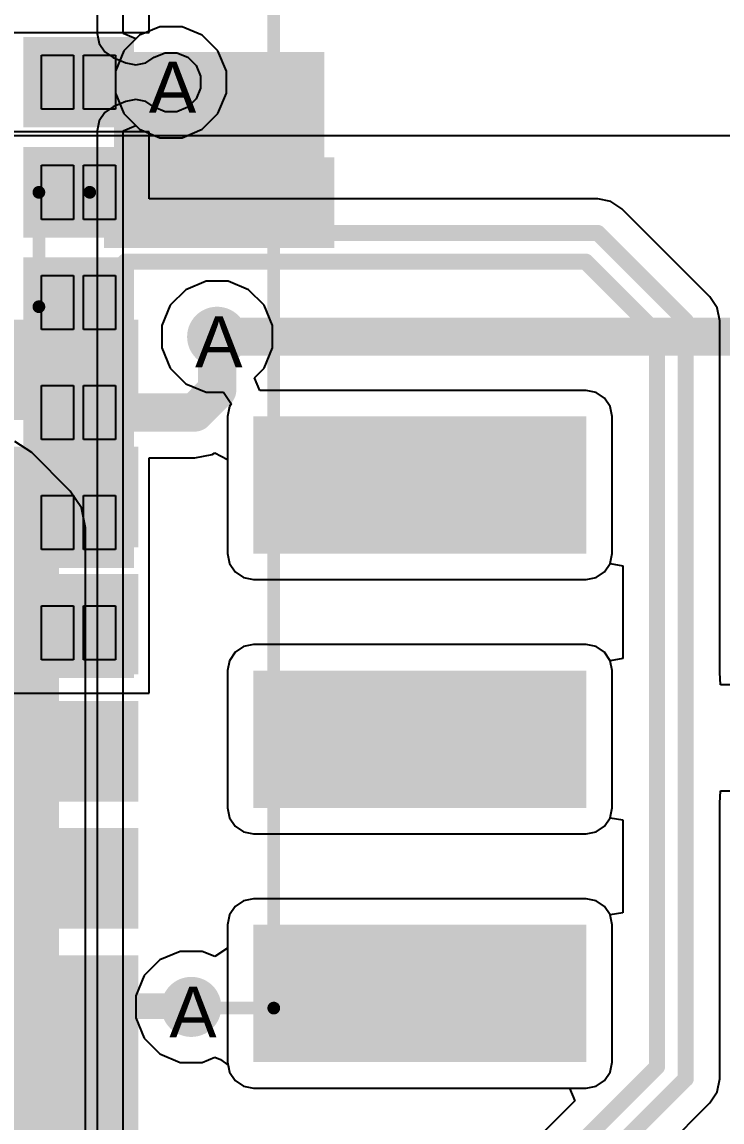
# Model space of a CAD drawing. Header units: inches. Extents: x 0 to 5271, y 0 to 5417.
# Drawn here: x 134.73 to 141.72, y 28.5 to 39.49 of the extents above; entities that cross this region are included whole.
import ezdxf

# ---------------------------------------------------------------- set-up
doc = ezdxf.new("R2010")
doc.units = ezdxf.units.IN
for name, color, linetype in [('Bottom Layer', 5, 'Continuous'), ('Bottom Overlay', 54, 'Continuous'), ('Bottom Paste', 16, 'Continuous'), ('Bottom Solder', 6, 'Continuous'), ('Drill Drawing', 1, 'Continuous'), ('Keep-Out Layer', 6, 'Continuous'), ('L2_GND1', 16, 'Continuous'), ('L3_SIG1', 76, 'Continuous'), ('L4_PWR', 90, 'Continuous'), ('L5_GND2', 156, 'Continuous'), ('L6_SIG2', 130, 'Continuous'), ('L7_GND3', 216, 'Continuous'), ('Top Layer', 1, 'Continuous'), ('Top Overlay', 2, 'Continuous'), ('Top Paste', 8, 'Continuous'), ('Top Solder', 216, 'Continuous'), ('Via Holes', 16, 'Continuous')]:
    doc.layers.add(name, color=color, linetype=linetype)
doc.styles.add('Arial', font='', dxfattribs={"height": 0.2})
doc.styles.get('Arial').set_extended_font_data('Arial')

# ---------------------------------------------------------------- blocks, each defined once
blk = doc.blocks.new('A7682E_268')
at = {"layer": 'Top Layer'}
for points in [[(7.4, -0.2), (8.3, -0.2), (8.3, -0.9), (7.4, -0.9)], [(7.4, -1.3), (8.3, -1.3), (8.3, -2), (7.4, -2)], [(7.4, -2.4), (8.3, -2.4), (8.3, -3.1), (7.4, -3.1)], [(7.4, -3.5), (8.3, -3.5), (8.3, -4.2), (7.4, -4.2)], [(7.4, -4.6), (8.3, -4.6), (8.3, -5.3), (7.4, -5.3)], [(7.4, -5.7), (8.3, -5.7), (8.3, -6.4), (7.4, -6.4)]]:
    blk.add_hatch(color=1, dxfattribs=at).paths.add_polyline_path(points)
at = {"layer": 'Top Solder'}
for points in [[(7.298, -0.098), (8.402, -0.098), (8.402, -1.002), (7.298, -1.002)], [(7.298, -1.198), (8.402, -1.198), (8.402, -2.102), (7.298, -2.102)], [(7.298, -2.298), (8.402, -2.298), (8.402, -3.202), (7.298, -3.202)], [(7.298, -3.398), (8.402, -3.398), (8.402, -4.302), (7.298, -4.302)], [(7.298, -4.498), (8.402, -4.498), (8.402, -5.402), (7.298, -5.402)], [(7.298, -5.598), (8.402, -5.598), (8.402, -6.502), (7.298, -6.502)]]:
    blk.add_hatch(color=216, dxfattribs=at).paths.add_polyline_path(points)
at = {"layer": 'Top Overlay'}
for points in [[(9.8, -9.8, 0.127, 0.127, 0), (9.8, 9.8, 0.127, 0.127, 0)], [(-9.8, -9.8, 0.127, 0.127, 0), (9.8, -9.8, 0.127, 0.127, 0)]]:
    blk.add_lwpolyline(points, format="xyseb", dxfattribs=at)
blk.add_lwpolyline([(9.768, -9.8, 0.0635, 0.0635, 1), (9.832, -9.8, 0.0635, 0.0635, 1)], format="xyseb", close=True, dxfattribs=at)
blk.add_lwpolyline([(9.768, -9.8, 0.0635, 0.0635, 1), (9.832, -9.8, 0.0635, 0.0635, 1)], format="xyseb", close=True, dxfattribs=at)
at = {"layer": 'Top Paste'}
for p, q in [((7.48, -0.82), (7.48, -0.28)), ((7.48, -0.28), (7.8, -0.28)), ((7.8, -0.28), (7.8, -0.82)), ((7.9, -0.82), (7.9, -0.28)), ((7.9, -0.28), (8.22, -0.28)), ((8.22, -0.28), (8.22, -0.82)), ((7.8, -0.82), (7.48, -0.82)), ((8.22, -0.82), (7.9, -0.82)), ((7.48, -1.92), (7.48, -1.38)), ((7.48, -1.38), (7.8, -1.38)), ((7.8, -1.38), (7.8, -1.92)), ((7.9, -1.92), (7.9, -1.38)), ((7.9, -1.38), (8.22, -1.38)), ((8.22, -1.38), (8.22, -1.92)), ((7.8, -1.92), (7.48, -1.92)), ((8.22, -1.92), (7.9, -1.92)), ((7.48, -3.02), (7.48, -2.48)), ((7.48, -2.48), (7.8, -2.48)), ((7.8, -2.48), (7.8, -3.02)), ((7.9, -3.02), (7.9, -2.48)), ((7.9, -2.48), (8.22, -2.48)), ((8.22, -2.48), (8.22, -3.02)), ((7.8, -3.02), (7.48, -3.02)), ((8.22, -3.02), (7.9, -3.02)), ((7.48, -4.12), (7.48, -3.58)), ((7.48, -3.58), (7.8, -3.58)), ((7.8, -3.58), (7.8, -4.12)), ((7.9, -4.12), (7.9, -3.58)), ((7.9, -3.58), (8.22, -3.58)), ((8.22, -3.58), (8.22, -4.12)), ((7.8, -4.12), (7.48, -4.12)), ((8.22, -4.12), (7.9, -4.12)), ((7.48, -5.22), (7.48, -4.68)), ((7.48, -4.68), (7.8, -4.68)), ((7.8, -4.68), (7.8, -5.22)), ((7.9, -5.22), (7.9, -4.68)), ((7.9, -4.68), (8.22, -4.68)), ((8.22, -4.68), (8.22, -5.22)), ((7.8, -5.22), (7.48, -5.22)), ((8.22, -5.22), (7.9, -5.22)), ((7.48, -6.32), (7.48, -5.78)), ((7.48, -5.78), (7.8, -5.78)), ((7.8, -5.78), (7.8, -6.32)), ((7.9, -6.32), (7.9, -5.78)), ((7.9, -5.78), (8.22, -5.78)), ((8.22, -5.78), (8.22, -6.32)), ((7.8, -6.32), (7.48, -6.32)), ((8.22, -6.32), (7.9, -6.32))]:
    blk.add_line(p, q, dxfattribs=at)
blk = doc.blocks.new('XKNANO_113_B_295')
at = {"layer": 'Bottom Layer'}
for points in [[(-6.85, -4.21), (-6.15, -4.21), (-6.15, -6.31), (-6.85, -6.31)], [(-5.23, -6.17), (-4.43, -6.17), (-4.43, -7.31), (-5.23, -7.31)], [(-3.96, -6.17), (-3.16, -6.17), (-3.16, -7.31), (-3.96, -7.31)], [(-2.69, -6.17), (-1.89, -6.17), (-1.89, -7.31), (-2.69, -7.31)], [(-1.42, -6.17), (-0.62, -6.17), (-0.62, -7.31), (-1.42, -7.31)], [(-0.15, -6.17), (0.65, -6.17), (0.65, -7.31), (-0.15, -7.31)], [(1.12, -6.17), (1.92, -6.17), (1.92, -7.31), (1.12, -7.31)], [(2.07, -6.17), (2.87, -6.17), (2.87, -7.31), (2.07, -7.31)]]:
    blk.add_hatch(color=5, dxfattribs=at).paths.add_polyline_path(points)
at = {"layer": 'Bottom Paste'}
for points in [[(-6.85, -4.21), (-6.15, -4.21), (-6.15, -6.31), (-6.85, -6.31)], [(-5.23, -6.17), (-4.43, -6.17), (-4.43, -7.31), (-5.23, -7.31)], [(-3.96, -6.17), (-3.16, -6.17), (-3.16, -7.31), (-3.96, -7.31)], [(-2.69, -6.17), (-1.89, -6.17), (-1.89, -7.31), (-2.69, -7.31)], [(-1.42, -6.17), (-0.62, -6.17), (-0.62, -7.31), (-1.42, -7.31)], [(-0.15, -6.17), (0.65, -6.17), (0.65, -7.31), (-0.15, -7.31)], [(1.12, -6.17), (1.92, -6.17), (1.92, -7.31), (1.12, -7.31)], [(2.07, -6.17), (2.87, -6.17), (2.87, -7.31), (2.07, -7.31)]]:
    blk.add_hatch(color=16, dxfattribs=at).paths.add_polyline_path(points)
at = {"layer": 'Bottom Solder'}
for points in [[(-6.952, -4.108), (-6.048, -4.108), (-6.048, -6.412), (-6.952, -6.412)], [(-5.332, -6.068), (-4.328, -6.068), (-4.328, -7.412), (-5.332, -7.412)], [(-4.062, -6.068), (-3.058, -6.068), (-3.058, -7.412), (-4.062, -7.412)], [(-2.792, -6.068), (-1.788, -6.068), (-1.788, -7.412), (-2.792, -7.412)], [(-1.522, -6.068), (-0.518, -6.068), (-0.518, -7.412), (-1.522, -7.412)], [(-0.252, -6.068), (0.752, -6.068), (0.752, -7.412), (-0.252, -7.412)], [(1.018, -6.068), (2.022, -6.068), (2.022, -7.412), (1.018, -7.412)], [(1.968, -6.068), (2.972, -6.068), (2.972, -7.412), (1.968, -7.412)]]:
    blk.add_hatch(color=6, dxfattribs=at).paths.add_polyline_path(points)
at = {"layer": 'Keep-Out Layer'}
for points in [[(-4.366, -4.918), (-2.994, -4.918), (-2.994, -1.591), (-4.366, -1.591)], [(-1.826, -4.918), (-0.454, -4.918), (-0.454, -1.591), (-1.826, -1.591)], [(0.714, -4.918), (2.086, -4.918), (2.086, -1.591), (0.714, -1.591)]]:
    blk.add_hatch(color=6, dxfattribs=at).paths.add_polyline_path(points)
at = {"layer": 'Bottom Overlay'}
for points in [[(-6.604, -7.061, 0.127, 0.127, 0), (-6.604, -6.553, 0.127, 0.127, 0)], [(-5.461, -7.061, 0.127, 0.127, 0), (-6.604, -7.061, 0.127, 0.127, 0)]]:
    blk.add_lwpolyline(points, format="xyseb", dxfattribs=at)
for points in [[(-6.636, -6.553, 0.0635, 0.0635, 1), (-6.572, -6.553, 0.0635, 0.0635, 1)], [(-6.636, -7.061, 0.0635, 0.0635, 1), (-6.572, -7.061, 0.0635, 0.0635, 1)], [(-6.636, -7.061, 0.0635, 0.0635, 1), (-6.572, -7.061, 0.0635, 0.0635, 1)], [(-5.493, -7.061, 0.0635, 0.0635, 1), (-5.429, -7.061, 0.0635, 0.0635, 1)]]:
    blk.add_lwpolyline(points, format="xyseb", close=True, dxfattribs=at)

msp = doc.modelspace()

# ---------------------------------------------------------------- hatches: boundary and pattern name
at = {"layer": 'Bottom Layer'}
for points in [[(135.647, 37.336), (137.747, 37.336), (137.747, 39.192), (135.647, 39.192)], [(133.593, 30.536), (135.787, 30.536), (135.787, 31.336), (133.593, 31.336)]]:
    msp.add_hatch(color=5, dxfattribs=at).paths.add_polyline_path(points)
h = msp.add_hatch(color=5, dxfattribs=at)
edge = h.paths.add_edge_path()
edge.add_arc((136.215, 38.89), 0.3, 0, 360)
h = msp.add_hatch(color=5, dxfattribs=at)
edge = h.paths.add_edge_path()
edge.add_arc((136.677, 36.347), 0.3, 0, 360)
h = msp.add_hatch(color=5, dxfattribs=at)
edge = h.paths.add_edge_path()
edge.add_arc((136.419, 29.652), 0.3, 0, 360)
at = {"layer": 'L2_GND1'}
h = msp.add_hatch(color=16, dxfattribs=at)
edge = h.paths.add_edge_path()
edge.add_arc((136.215, 38.89), 0.3, 0, 360)
h = msp.add_hatch(color=16, dxfattribs=at)
edge = h.paths.add_edge_path()
edge.add_arc((136.677, 36.347), 0.3, 0, 360)
h = msp.add_hatch(color=16, dxfattribs=at)
edge = h.paths.add_edge_path()
edge.add_arc((136.419, 29.652), 0.3, 0, 360)
at = {"layer": 'L3_SIG1'}
h = msp.add_hatch(color=76, dxfattribs=at)
edge = h.paths.add_edge_path()
edge.add_arc((136.215, 38.89), 0.3, 0, 360)
h = msp.add_hatch(color=76, dxfattribs=at)
edge = h.paths.add_edge_path()
edge.add_arc((136.677, 36.347), 0.3, 0, 360)
h = msp.add_hatch(color=76, dxfattribs=at)
edge = h.paths.add_edge_path()
edge.add_arc((136.419, 29.652), 0.3, 0, 360)
at = {"layer": 'L4_PWR'}
h = msp.add_hatch(color=90, dxfattribs=at)
edge = h.paths.add_edge_path()
edge.add_arc((136.215, 38.89), 0.3, 0, 360)
h = msp.add_hatch(color=90, dxfattribs=at)
edge = h.paths.add_edge_path()
edge.add_arc((136.677, 36.347), 0.3, 0, 360)
h = msp.add_hatch(color=90, dxfattribs=at)
edge = h.paths.add_edge_path()
edge.add_arc((136.419, 29.652), 0.3, 0, 360)
at = {"layer": 'L5_GND2'}
h = msp.add_hatch(color=156, dxfattribs=at)
edge = h.paths.add_edge_path()
edge.add_arc((136.215, 38.89), 0.3, 0, 360)
h = msp.add_hatch(color=156, dxfattribs=at)
edge = h.paths.add_edge_path()
edge.add_arc((136.677, 36.347), 0.3, 0, 360)
h = msp.add_hatch(color=156, dxfattribs=at)
edge = h.paths.add_edge_path()
edge.add_arc((136.419, 29.652), 0.3, 0, 360)
at = {"layer": 'L6_SIG2'}
h = msp.add_hatch(color=130, dxfattribs=at)
edge = h.paths.add_edge_path()
edge.add_arc((136.215, 38.89), 0.3, 0, 360)
h = msp.add_hatch(color=130, dxfattribs=at)
edge = h.paths.add_edge_path()
edge.add_arc((136.677, 36.347), 0.3, 0, 360)
h = msp.add_hatch(color=130, dxfattribs=at)
edge = h.paths.add_edge_path()
edge.add_arc((136.419, 29.652), 0.3, 0, 360)
at = {"layer": 'L7_GND3'}
h = msp.add_hatch(color=216, dxfattribs=at)
edge = h.paths.add_edge_path()
edge.add_arc((136.215, 38.89), 0.3, 0, 360)
h = msp.add_hatch(color=216, dxfattribs=at)
edge = h.paths.add_edge_path()
edge.add_arc((136.677, 36.347), 0.3, 0, 360)
h = msp.add_hatch(color=216, dxfattribs=at)
edge = h.paths.add_edge_path()
edge.add_arc((136.419, 29.652), 0.3, 0, 360)
at = {"layer": 'Top Layer'}
msp.add_hatch(color=1, dxfattribs=at).paths.add_polyline_path([(136.215, 38.59), (136.215, 39.191), (135.291, 39.191), (135.291, 38.59)])
h = msp.add_hatch(color=1, dxfattribs=at)
edge = h.paths.add_edge_path()
edge.add_arc((136.215, 38.89), 0.3, 0, 360)
h = msp.add_hatch(color=1, dxfattribs=at)
edge = h.paths.add_edge_path()
edge.add_arc((136.677, 36.347), 0.3, 0, 360)
h = msp.add_hatch(color=1, dxfattribs=at)
edge = h.paths.add_edge_path()
edge.add_arc((136.419, 29.652), 0.3, 0, 360)
at = {"layer": 'Via Holes'}
h = msp.add_hatch(color=7, dxfattribs=at)
edge = h.paths.add_edge_path()
edge.add_arc((136.215, 38.89), 0.15, 0, 360)
h = msp.add_hatch(color=7, dxfattribs=at)
edge = h.paths.add_edge_path()
edge.add_arc((136.677, 36.347), 0.15, 0, 360)
h = msp.add_hatch(color=7, dxfattribs=at)
edge = h.paths.add_edge_path()
edge.add_arc((136.419, 29.652), 0.15, 0, 360)

# ---------------------------------------------------------------- linework, layer by layer
at = {"layer": 'Bottom Layer'}
for p in [(150, 38.354), (149.741, 38.354)]:
    msp.add_line(p, (134.544, 38.354), dxfattribs=at)
for points in [[(136.069, 37.909, 0.254, 0.254, 0), (136.292, 37.686, 0.254, 0.254, 0)], [(136.292, 37.686, 0.254, 0.254, 0), (136.697, 37.686, 0.254, 0.254, 0)], [(136.677, 36.347, 0.381, 0.381, 0), (143.18, 36.347, 0.381, 0.381, 0)], [(133.143, 36.016, 0.203, 0.203, 0), (135.217, 36.016, 0.203, 0.203, 0)], [(133.484, 34.746, 0.203, 0.203, 0), (135.217, 34.746, 0.203, 0.203, 0)], [(133.866, 33.283, 0.203, 0.203, 0), (135.137, 33.283, 0.203, 0.203, 0)], [(133.568, 29.666, 0.254, 0.254, 0), (135.217, 29.666, 0.254, 0.254, 0)], [(135.251, 29.652, 0.254, 0.254, 0), (135.258, 29.659, 0.254, 0.254, 0)], [(135.258, 29.659, 0.254, 0.254, 0), (136.412, 29.659, 0.254, 0.254, 0)], [(136.412, 29.659, 0.254, 0.254, 0), (136.419, 29.652, 0.254, 0.254, 0)], [(132.943, 28.716, 0.203, 0.203, 0), (135.217, 28.716, 0.203, 0.203, 0)]]:
    msp.add_lwpolyline(points, format="xyseb", dxfattribs=at)
for points in [[(136.006, 37.909, 0.127, 0.127, 1), (136.133, 37.909, 0.127, 0.127, 1)], [(136.229, 37.686, 0.127, 0.127, 1), (136.356, 37.686, 0.127, 0.127, 1)], [(136.229, 37.686, 0.127, 0.127, 1), (136.356, 37.686, 0.127, 0.127, 1)], [(136.633, 37.686, 0.127, 0.127, 1), (136.76, 37.686, 0.127, 0.127, 1)], [(136.582, 36.347, 0.191, 0.191, 1), (136.773, 36.347, 0.191, 0.191, 1)], [(135.166, 36.016, 0.102, 0.102, 1), (135.268, 36.016, 0.102, 0.102, 1)], [(135.166, 34.746, 0.102, 0.102, 1), (135.268, 34.746, 0.102, 0.102, 1)], [(135.086, 33.283, 0.102, 0.102, 1), (135.188, 33.283, 0.102, 0.102, 1)], [(135.153, 29.666, 0.127, 0.127, 1), (135.28, 29.666, 0.127, 0.127, 1)], [(135.195, 29.659, 0.127, 0.127, 1), (135.322, 29.659, 0.127, 0.127, 1)], [(135.195, 29.659, 0.127, 0.127, 1), (135.322, 29.659, 0.127, 0.127, 1)], [(136.348, 29.659, 0.127, 0.127, 1), (136.475, 29.659, 0.127, 0.127, 1)], [(136.348, 29.659, 0.127, 0.127, 1), (136.475, 29.659, 0.127, 0.127, 1)], [(135.188, 29.652, 0.127, 0.127, 1), (135.315, 29.652, 0.127, 0.127, 1)], [(136.355, 29.652, 0.127, 0.127, 1), (136.482, 29.652, 0.127, 0.127, 1)], [(135.166, 28.716, 0.102, 0.102, 1), (135.268, 28.716, 0.102, 0.102, 1)]]:
    msp.add_lwpolyline(points, format="xyseb", close=True, dxfattribs=at)
at = {"layer": 'L2_GND1'}
for p, q in [((135.479, 41.705), (135.479, 39.376)), ((135.738, 39.376), (135.738, 41.705)), ((135.479, 39.376), (135.498, 39.276)), ((135.865, 39.323), (135.738, 39.376)), ((135.902, 39.36), (135.865, 39.323)), ((136.105, 39.444), (135.902, 39.36)), ((136.326, 39.444), (136.105, 39.444)), ((136.529, 39.36), (136.326, 39.444)), ((136.685, 39.204), (136.529, 39.36)), ((135.498, 39.276), (135.554, 39.192)), ((135.554, 39.192), (135.638, 39.136)), ((135.638, 39.136), (135.765, 39.084)), ((135.964, 39.084), (136.048, 39.14)), ((136.048, 39.14), (136.157, 39.185)), ((136.048, 39.14), (136.048, 39.14)), ((136.157, 39.185), (136.274, 39.185)), ((136.274, 39.185), (136.383, 39.14)), ((136.383, 39.14), (136.466, 39.057)), ((136.769, 39), (136.685, 39.204)), ((135.765, 39.084), (135.865, 39.064)), ((135.865, 39.064), (135.964, 39.084)), ((136.466, 39.057), (136.51, 38.949)), ((136.51, 38.949), (136.51, 38.832)), ((136.769, 38.78), (136.769, 39)), ((136.51, 38.832), (136.466, 38.723)), ((135.765, 38.697), (135.638, 38.644)), ((135.865, 38.717), (135.765, 38.697)), ((135.964, 38.697), (135.865, 38.717)), ((136.048, 38.641), (135.964, 38.697)), ((136.466, 38.723), (136.383, 38.64)), ((136.685, 38.576), (136.769, 38.78)), ((135.554, 38.588), (135.498, 38.504)), ((135.638, 38.644), (135.554, 38.588)), ((136.048, 38.64), (136.048, 38.641)), ((136.157, 38.595), (136.048, 38.64)), ((136.274, 38.595), (136.157, 38.595)), ((136.383, 38.64), (136.274, 38.595)), ((136.529, 38.421), (136.685, 38.576)), ((135.498, 38.504), (135.479, 38.405)), ((135.479, 38.405), (135.479, 3.938)), ((135.738, 38.405), (135.865, 38.458)), ((135.738, 3.938), (135.738, 38.405)), ((135.865, 38.458), (135.902, 38.421)), ((135.902, 38.421), (136.105, 38.336)), ((136.326, 38.336), (136.529, 38.421)), ((136.105, 38.336), (136.326, 38.336)), ((136.364, 36.817), (136.208, 36.661)), ((136.567, 36.901), (136.364, 36.817)), ((136.788, 36.901), (136.567, 36.901)), ((136.991, 36.817), (136.788, 36.901)), ((137.147, 36.661), (136.991, 36.817)), ((136.208, 36.661), (136.123, 36.458)), ((137.231, 36.458), (137.147, 36.661)), ((136.123, 36.458), (136.123, 36.237)), ((137.231, 36.237), (137.231, 36.458)), ((136.123, 36.237), (136.208, 36.034)), ((137.147, 36.034), (137.231, 36.237)), ((136.208, 36.034), (136.364, 35.878)), ((137.051, 35.938), (137.147, 36.034)), ((137.104, 35.811), (137.051, 35.938)), ((136.364, 35.878), (136.567, 35.793)), ((136.567, 35.793), (136.742, 35.793)), ((136.742, 35.793), (136.814, 35.685)), ((140.366, 35.811), (137.104, 35.811)), ((140.465, 35.791), (140.366, 35.811)), ((140.549, 35.735), (140.465, 35.791)), ((140.605, 35.651), (140.549, 35.735)), ((136.799, 35.651), (136.78, 35.552)), ((136.816, 35.676), (136.799, 35.651)), ((136.814, 35.685), (136.816, 35.676)), ((140.625, 35.552), (140.605, 35.651)), ((136.78, 35.552), (136.78, 34.18)), ((140.625, 34.18), (140.625, 35.552)), ((136.78, 34.18), (136.799, 34.081)), ((140.605, 34.081), (140.625, 34.18)), ((136.799, 34.081), (136.856, 33.997)), ((140.549, 33.997), (140.605, 34.081)), ((136.856, 33.997), (136.94, 33.941)), ((140.465, 33.941), (140.549, 33.997)), ((136.94, 33.941), (137.039, 33.921)), ((137.039, 33.921), (140.366, 33.921)), ((140.366, 33.921), (140.465, 33.941)), ((136.856, 33.195), (136.799, 33.111)), ((136.94, 33.251), (136.856, 33.195)), ((137.039, 33.271), (136.94, 33.251)), ((140.366, 33.271), (137.039, 33.271)), ((140.465, 33.251), (140.366, 33.271)), ((140.549, 33.195), (140.465, 33.251)), ((140.605, 33.111), (140.549, 33.195)), ((136.799, 33.111), (136.78, 33.012)), ((140.625, 33.012), (140.605, 33.111)), ((136.78, 33.012), (136.78, 31.64)), ((140.625, 31.64), (140.625, 33.012)), ((136.78, 31.64), (136.799, 31.541)), ((136.799, 31.541), (136.856, 31.457)), ((140.549, 31.457), (140.605, 31.541)), ((140.605, 31.541), (140.625, 31.64)), ((136.856, 31.457), (136.94, 31.401)), ((140.465, 31.401), (140.549, 31.457)), ((136.94, 31.401), (137.039, 31.381)), ((137.039, 31.381), (140.366, 31.381)), ((140.366, 31.381), (140.465, 31.401)), ((136.94, 30.711), (136.856, 30.655)), ((137.039, 30.731), (136.94, 30.711)), ((140.366, 30.731), (137.039, 30.731)), ((140.465, 30.711), (140.366, 30.731)), ((140.549, 30.655), (140.465, 30.711)), ((136.799, 30.571), (136.78, 30.472)), ((136.856, 30.655), (136.799, 30.571)), ((140.605, 30.571), (140.549, 30.655)), ((140.625, 30.472), (140.605, 30.571)), ((136.78, 30.472), (136.78, 30.24)), ((140.625, 29.1), (140.625, 30.472)), ((136.78, 30.24), (136.653, 30.155)), ((136.105, 30.122), (135.949, 29.966)), ((136.308, 30.206), (136.105, 30.122)), ((136.529, 30.206), (136.308, 30.206)), ((136.653, 30.155), (136.529, 30.206)), ((135.949, 29.966), (135.865, 29.762)), ((135.865, 29.762), (135.865, 29.542)), ((135.865, 29.542), (135.949, 29.338)), ((135.949, 29.338), (136.105, 29.182)), ((136.105, 29.182), (136.308, 29.098)), ((136.529, 29.098), (136.653, 29.149)), ((136.653, 29.149), (136.711, 29.127)), ((136.711, 29.127), (136.786, 29.07)), ((136.308, 29.098), (136.529, 29.098)), ((136.786, 29.07), (136.799, 29.001)), ((140.605, 29.001), (140.625, 29.1)), ((136.799, 29.001), (136.856, 28.917)), ((136.856, 28.917), (136.94, 28.861)), ((140.465, 28.861), (140.549, 28.917)), ((140.549, 28.917), (140.605, 29.001)), ((136.94, 28.861), (137.039, 28.841)), ((137.039, 28.841), (140.366, 28.841)), ((140.366, 28.841), (140.465, 28.861))]:
    msp.add_line(p, q, dxfattribs=at)
at = {"layer": 'L3_SIG1'}
for p, q in [((136.364, 36.817), (136.208, 36.661)), ((136.567, 36.901), (136.364, 36.817)), ((136.788, 36.901), (136.567, 36.901)), ((136.991, 36.817), (136.788, 36.901)), ((137.147, 36.661), (136.991, 36.817)), ((136.208, 36.661), (136.123, 36.458)), ((137.231, 36.458), (137.147, 36.661)), ((136.123, 36.458), (136.123, 36.237)), ((137.231, 36.237), (137.231, 36.458)), ((136.123, 36.237), (136.208, 36.034)), ((137.147, 36.034), (137.231, 36.237)), ((136.208, 36.034), (136.364, 35.878)), ((137.051, 35.938), (137.147, 36.034)), ((137.104, 35.811), (137.051, 35.938)), ((136.364, 35.878), (136.567, 35.793)), ((136.567, 35.793), (136.742, 35.793)), ((136.742, 35.793), (136.814, 35.685)), ((140.366, 35.811), (137.104, 35.811)), ((140.465, 35.791), (140.366, 35.811)), ((140.549, 35.735), (140.465, 35.791)), ((140.605, 35.651), (140.549, 35.735)), ((136.799, 35.651), (136.78, 35.552)), ((136.816, 35.676), (136.799, 35.651)), ((136.814, 35.685), (136.816, 35.676)), ((140.625, 35.552), (140.605, 35.651)), ((136.78, 35.552), (136.78, 34.18)), ((140.625, 34.18), (140.625, 35.552)), ((136.78, 34.18), (136.799, 34.081)), ((140.605, 34.081), (140.625, 34.18)), ((136.799, 34.081), (136.856, 33.997)), ((140.549, 33.997), (140.605, 34.081)), ((136.856, 33.997), (136.94, 33.941)), ((140.465, 33.941), (140.549, 33.997)), ((136.94, 33.941), (137.039, 33.921)), ((137.039, 33.921), (140.366, 33.921)), ((140.366, 33.921), (140.465, 33.941)), ((136.856, 33.195), (136.799, 33.111)), ((136.94, 33.251), (136.856, 33.195)), ((137.039, 33.271), (136.94, 33.251)), ((140.366, 33.271), (137.039, 33.271)), ((140.465, 33.251), (140.366, 33.271)), ((140.549, 33.195), (140.465, 33.251)), ((140.605, 33.111), (140.549, 33.195)), ((136.799, 33.111), (136.78, 33.012)), ((140.625, 33.012), (140.605, 33.111)), ((136.78, 33.012), (136.78, 31.64)), ((140.625, 31.64), (140.625, 33.012)), ((136.78, 31.64), (136.799, 31.541)), ((136.799, 31.541), (136.856, 31.457)), ((140.549, 31.457), (140.605, 31.541)), ((140.605, 31.541), (140.625, 31.64)), ((136.856, 31.457), (136.94, 31.401)), ((140.465, 31.401), (140.549, 31.457)), ((136.94, 31.401), (137.039, 31.381)), ((137.039, 31.381), (140.366, 31.381)), ((140.366, 31.381), (140.465, 31.401)), ((136.94, 30.711), (136.856, 30.655)), ((137.039, 30.731), (136.94, 30.711)), ((140.366, 30.731), (137.039, 30.731)), ((140.465, 30.711), (140.366, 30.731)), ((140.549, 30.655), (140.465, 30.711)), ((136.799, 30.571), (136.78, 30.472)), ((136.856, 30.655), (136.799, 30.571)), ((140.605, 30.571), (140.549, 30.655)), ((140.625, 30.472), (140.605, 30.571)), ((136.78, 30.472), (136.78, 29.1)), ((140.625, 29.1), (140.625, 30.472)), ((136.78, 29.1), (136.799, 29.001)), ((140.605, 29.001), (140.625, 29.1)), ((136.799, 29.001), (136.856, 28.917)), ((136.856, 28.917), (136.94, 28.861)), ((140.465, 28.861), (140.549, 28.917)), ((140.549, 28.917), (140.605, 29.001)), ((136.94, 28.861), (137.039, 28.841)), ((137.039, 28.841), (140.366, 28.841)), ((140.366, 28.841), (140.465, 28.861))]:
    msp.add_line(p, q, dxfattribs=at)
at = {"layer": 'L4_PWR'}
for p, q in [((135.902, 39.36), (135.746, 39.204)), ((136.105, 39.444), (135.902, 39.36)), ((136.326, 39.444), (136.105, 39.444)), ((136.529, 39.36), (136.326, 39.444)), ((136.685, 39.204), (136.529, 39.36)), ((135.746, 39.204), (135.661, 39)), ((136.769, 39), (136.685, 39.204)), ((135.661, 39), (135.661, 38.78)), ((136.769, 38.78), (136.769, 39)), ((135.661, 38.78), (135.746, 38.576)), ((136.685, 38.576), (136.769, 38.78)), ((135.746, 38.576), (135.902, 38.421)), ((136.529, 38.421), (136.685, 38.576)), ((135.902, 38.421), (136.105, 38.336)), ((136.326, 38.336), (136.529, 38.421)), ((136.105, 38.336), (136.326, 38.336)), ((136.364, 36.817), (136.208, 36.661)), ((136.567, 36.901), (136.364, 36.817)), ((136.788, 36.901), (136.567, 36.901)), ((136.991, 36.817), (136.788, 36.901)), ((137.147, 36.661), (136.991, 36.817)), ((136.208, 36.661), (136.123, 36.458)), ((137.231, 36.458), (137.147, 36.661)), ((136.123, 36.458), (136.123, 36.237)), ((137.231, 36.237), (137.231, 36.458)), ((136.123, 36.237), (136.208, 36.034)), ((137.147, 36.034), (137.231, 36.237)), ((136.208, 36.034), (136.364, 35.878)), ((137.051, 35.938), (137.147, 36.034)), ((137.104, 35.811), (137.051, 35.938)), ((136.364, 35.878), (136.567, 35.793)), ((136.567, 35.793), (136.742, 35.793)), ((136.742, 35.793), (136.814, 35.685)), ((140.366, 35.811), (137.104, 35.811)), ((140.465, 35.791), (140.366, 35.811)), ((140.549, 35.735), (140.465, 35.791)), ((140.605, 35.651), (140.549, 35.735)), ((136.799, 35.651), (136.78, 35.552)), ((136.816, 35.676), (136.799, 35.651)), ((136.814, 35.685), (136.816, 35.676)), ((140.625, 35.552), (140.605, 35.651)), ((136.78, 35.552), (136.78, 34.18)), ((140.625, 34.18), (140.625, 35.552)), ((134.825, 35.19), (134.657, 35.302)), ((135.209, 34.805), (134.825, 35.19)), ((135.322, 34.637), (135.209, 34.805)), ((135.361, 34.439), (135.322, 34.637)), ((135.361, 18.215), (135.361, 34.439)), ((136.78, 34.18), (136.799, 34.081)), ((140.605, 34.081), (140.625, 34.18)), ((136.799, 34.081), (136.856, 33.997)), ((140.549, 33.997), (140.605, 34.081)), ((136.856, 33.997), (136.94, 33.941)), ((140.465, 33.941), (140.549, 33.997)), ((136.94, 33.941), (137.039, 33.921)), ((137.039, 33.921), (140.366, 33.921)), ((140.366, 33.921), (140.465, 33.941)), ((136.856, 33.195), (136.799, 33.111)), ((136.94, 33.251), (136.856, 33.195)), ((137.039, 33.271), (136.94, 33.251)), ((140.366, 33.271), (137.039, 33.271)), ((140.465, 33.251), (140.366, 33.271)), ((140.549, 33.195), (140.465, 33.251)), ((140.605, 33.111), (140.549, 33.195)), ((136.799, 33.111), (136.78, 33.012)), ((140.625, 33.012), (140.605, 33.111)), ((136.78, 33.012), (136.78, 31.64)), ((140.625, 31.64), (140.625, 33.012)), ((136.78, 31.64), (136.799, 31.541)), ((136.799, 31.541), (136.856, 31.457)), ((140.549, 31.457), (140.605, 31.541)), ((140.605, 31.541), (140.625, 31.64)), ((136.856, 31.457), (136.94, 31.401)), ((140.465, 31.401), (140.549, 31.457)), ((136.94, 31.401), (137.039, 31.381)), ((137.039, 31.381), (140.366, 31.381)), ((140.366, 31.381), (140.465, 31.401)), ((136.94, 30.711), (136.856, 30.655)), ((137.039, 30.731), (136.94, 30.711)), ((140.366, 30.731), (137.039, 30.731)), ((140.465, 30.711), (140.366, 30.731)), ((140.549, 30.655), (140.465, 30.711)), ((136.799, 30.571), (136.78, 30.472)), ((136.856, 30.655), (136.799, 30.571)), ((140.605, 30.571), (140.549, 30.655)), ((140.625, 30.472), (140.605, 30.571)), ((136.78, 30.472), (136.78, 30.24)), ((140.625, 29.1), (140.625, 30.472)), ((136.78, 30.24), (136.653, 30.155)), ((136.105, 30.122), (135.949, 29.966)), ((136.308, 30.206), (136.105, 30.122)), ((136.529, 30.206), (136.308, 30.206)), ((136.653, 30.155), (136.529, 30.206)), ((135.949, 29.966), (135.865, 29.762)), ((135.865, 29.762), (135.865, 29.542)), ((135.865, 29.542), (135.949, 29.338)), ((135.949, 29.338), (136.105, 29.182)), ((136.105, 29.182), (136.308, 29.098)), ((136.529, 29.098), (136.653, 29.149)), ((136.653, 29.149), (136.711, 29.127)), ((136.711, 29.127), (136.786, 29.07)), ((136.308, 29.098), (136.529, 29.098)), ((136.786, 29.07), (136.799, 29.001)), ((140.605, 29.001), (140.625, 29.1)), ((136.799, 29.001), (136.856, 28.917)), ((136.856, 28.917), (136.94, 28.861)), ((140.465, 28.861), (140.549, 28.917)), ((140.549, 28.917), (140.605, 29.001)), ((136.94, 28.861), (137.039, 28.841)), ((137.039, 28.841), (140.366, 28.841)), ((140.366, 28.841), (140.465, 28.861))]:
    msp.add_line(p, q, dxfattribs=at)
for points in [[(134.459, 34.823, 0.508, 0.508, 0), (134.843, 34.439, 0.508, 0.508, 0)], [(134.843, 18.215, 0.508, 0.508, 0), (134.843, 34.439, 0.508, 0.508, 0)]]:
    msp.add_lwpolyline(points, format="xyseb", dxfattribs=at)
msp.add_lwpolyline([(134.716, 34.439, 0.254, 0.254, 1), (134.97, 34.439, 0.254, 0.254, 1)], format="xyseb", close=True, dxfattribs=at)
msp.add_lwpolyline([(134.716, 34.439, 0.254, 0.254, 1), (134.97, 34.439, 0.254, 0.254, 1)], format="xyseb", close=True, dxfattribs=at)
at = {"layer": 'L5_GND2'}
for p, q in [((136.364, 36.817), (136.208, 36.661)), ((136.567, 36.901), (136.364, 36.817)), ((136.788, 36.901), (136.567, 36.901)), ((136.991, 36.817), (136.788, 36.901)), ((137.147, 36.661), (136.991, 36.817)), ((136.208, 36.661), (136.123, 36.458)), ((137.231, 36.458), (137.147, 36.661)), ((136.123, 36.458), (136.123, 36.237)), ((137.231, 36.237), (137.231, 36.458)), ((136.123, 36.237), (136.208, 36.034)), ((137.147, 36.034), (137.231, 36.237)), ((136.208, 36.034), (136.364, 35.878)), ((137.051, 35.938), (137.147, 36.034)), ((137.104, 35.811), (137.051, 35.938)), ((136.364, 35.878), (136.567, 35.793)), ((136.567, 35.793), (136.742, 35.793)), ((136.742, 35.793), (136.814, 35.685)), ((140.366, 35.811), (137.104, 35.811)), ((140.465, 35.791), (140.366, 35.811)), ((140.549, 35.735), (140.465, 35.791)), ((140.605, 35.651), (140.549, 35.735)), ((136.799, 35.651), (136.78, 35.552)), ((136.816, 35.676), (136.799, 35.651)), ((136.814, 35.685), (136.816, 35.676)), ((140.625, 35.552), (140.605, 35.651)), ((136.78, 35.552), (136.78, 34.18)), ((140.625, 34.18), (140.625, 35.552)), ((136.78, 34.18), (136.799, 34.081)), ((140.605, 34.081), (140.625, 34.18)), ((136.799, 34.081), (136.856, 33.997)), ((140.549, 33.997), (140.605, 34.081)), ((136.856, 33.997), (136.94, 33.941)), ((140.465, 33.941), (140.549, 33.997)), ((136.94, 33.941), (137.039, 33.921)), ((137.039, 33.921), (140.366, 33.921)), ((140.366, 33.921), (140.465, 33.941)), ((136.856, 33.195), (136.799, 33.111)), ((136.94, 33.251), (136.856, 33.195)), ((137.039, 33.271), (136.94, 33.251)), ((140.366, 33.271), (137.039, 33.271)), ((140.465, 33.251), (140.366, 33.271)), ((140.549, 33.195), (140.465, 33.251)), ((140.605, 33.111), (140.549, 33.195)), ((136.799, 33.111), (136.78, 33.012)), ((140.625, 33.012), (140.605, 33.111)), ((136.78, 33.012), (136.78, 31.64)), ((140.625, 31.64), (140.625, 33.012)), ((136.78, 31.64), (136.799, 31.541)), ((136.799, 31.541), (136.856, 31.457)), ((140.549, 31.457), (140.605, 31.541)), ((140.605, 31.541), (140.625, 31.64)), ((136.856, 31.457), (136.94, 31.401)), ((140.465, 31.401), (140.549, 31.457)), ((136.94, 31.401), (137.039, 31.381)), ((137.039, 31.381), (140.366, 31.381)), ((140.366, 31.381), (140.465, 31.401)), ((136.94, 30.711), (136.856, 30.655)), ((137.039, 30.731), (136.94, 30.711)), ((140.366, 30.731), (137.039, 30.731)), ((140.465, 30.711), (140.366, 30.731)), ((140.549, 30.655), (140.465, 30.711)), ((136.799, 30.571), (136.78, 30.472)), ((136.856, 30.655), (136.799, 30.571)), ((140.605, 30.571), (140.549, 30.655)), ((140.625, 30.472), (140.605, 30.571)), ((136.78, 30.472), (136.78, 29.1)), ((140.625, 29.1), (140.625, 30.472)), ((136.78, 29.1), (136.799, 29.001)), ((140.605, 29.001), (140.625, 29.1)), ((136.799, 29.001), (136.856, 28.917)), ((136.856, 28.917), (136.94, 28.861)), ((140.465, 28.861), (140.549, 28.917)), ((140.549, 28.917), (140.605, 29.001)), ((136.94, 28.861), (137.039, 28.841)), ((137.039, 28.841), (140.366, 28.841)), ((140.366, 28.841), (140.465, 28.861))]:
    msp.add_line(p, q, dxfattribs=at)
at = {"layer": 'L6_SIG2'}
for p, q in [((136.364, 36.817), (136.208, 36.661)), ((136.567, 36.901), (136.364, 36.817)), ((136.788, 36.901), (136.567, 36.901)), ((136.991, 36.817), (136.788, 36.901)), ((137.147, 36.661), (136.991, 36.817)), ((136.208, 36.661), (136.123, 36.458)), ((137.231, 36.458), (137.147, 36.661)), ((136.123, 36.458), (136.123, 36.237)), ((137.231, 36.237), (137.231, 36.458)), ((136.123, 36.237), (136.208, 36.034)), ((137.147, 36.034), (137.231, 36.237)), ((136.208, 36.034), (136.364, 35.878)), ((137.051, 35.938), (137.147, 36.034)), ((137.104, 35.811), (137.051, 35.938)), ((136.364, 35.878), (136.567, 35.793)), ((136.567, 35.793), (136.742, 35.793)), ((136.742, 35.793), (136.814, 35.685)), ((140.366, 35.811), (137.104, 35.811)), ((140.465, 35.791), (140.366, 35.811)), ((140.549, 35.735), (140.465, 35.791)), ((140.605, 35.651), (140.549, 35.735)), ((136.799, 35.651), (136.78, 35.552)), ((136.816, 35.676), (136.799, 35.651)), ((136.814, 35.685), (136.816, 35.676)), ((140.625, 35.552), (140.605, 35.651)), ((136.78, 35.552), (136.78, 34.18)), ((140.625, 34.18), (140.625, 35.552)), ((136.78, 34.18), (136.799, 34.081)), ((140.605, 34.081), (140.625, 34.18)), ((136.799, 34.081), (136.856, 33.997)), ((140.549, 33.997), (140.605, 34.081)), ((136.856, 33.997), (136.94, 33.941)), ((140.465, 33.941), (140.549, 33.997)), ((136.94, 33.941), (137.039, 33.921)), ((137.039, 33.921), (140.366, 33.921)), ((140.366, 33.921), (140.465, 33.941)), ((136.856, 33.195), (136.799, 33.111)), ((136.94, 33.251), (136.856, 33.195)), ((137.039, 33.271), (136.94, 33.251)), ((140.366, 33.271), (137.039, 33.271)), ((140.465, 33.251), (140.366, 33.271)), ((140.549, 33.195), (140.465, 33.251)), ((140.605, 33.111), (140.549, 33.195)), ((136.799, 33.111), (136.78, 33.012)), ((140.625, 33.012), (140.605, 33.111)), ((136.78, 33.012), (136.78, 31.64)), ((140.625, 31.64), (140.625, 33.012)), ((136.78, 31.64), (136.799, 31.541)), ((136.799, 31.541), (136.856, 31.457)), ((140.549, 31.457), (140.605, 31.541)), ((140.605, 31.541), (140.625, 31.64)), ((136.856, 31.457), (136.94, 31.401)), ((140.465, 31.401), (140.549, 31.457)), ((136.94, 31.401), (137.039, 31.381)), ((137.039, 31.381), (140.366, 31.381)), ((140.366, 31.381), (140.465, 31.401)), ((136.94, 30.711), (136.856, 30.655)), ((137.039, 30.731), (136.94, 30.711)), ((140.366, 30.731), (137.039, 30.731)), ((140.465, 30.711), (140.366, 30.731)), ((140.549, 30.655), (140.465, 30.711)), ((136.799, 30.571), (136.78, 30.472)), ((136.856, 30.655), (136.799, 30.571)), ((140.605, 30.571), (140.549, 30.655)), ((140.625, 30.472), (140.605, 30.571)), ((136.78, 30.472), (136.78, 29.1)), ((140.625, 29.1), (140.625, 30.472)), ((136.78, 29.1), (136.799, 29.001)), ((140.605, 29.001), (140.625, 29.1)), ((136.799, 29.001), (136.856, 28.917)), ((136.856, 28.917), (136.94, 28.861)), ((140.465, 28.861), (140.549, 28.917)), ((140.549, 28.917), (140.605, 29.001)), ((136.94, 28.861), (137.039, 28.841)), ((137.039, 28.841), (140.366, 28.841)), ((140.366, 28.841), (140.465, 28.861))]:
    msp.add_line(p, q, dxfattribs=at)
at = {"layer": 'L7_GND3'}
for p, q in [((136.364, 36.817), (136.208, 36.661)), ((136.567, 36.901), (136.364, 36.817)), ((136.788, 36.901), (136.567, 36.901)), ((136.991, 36.817), (136.788, 36.901)), ((137.147, 36.661), (136.991, 36.817)), ((136.208, 36.661), (136.123, 36.458)), ((137.231, 36.458), (137.147, 36.661)), ((136.123, 36.458), (136.123, 36.237)), ((137.231, 36.237), (137.231, 36.458)), ((136.123, 36.237), (136.208, 36.034)), ((137.147, 36.034), (137.231, 36.237)), ((136.208, 36.034), (136.364, 35.878)), ((137.051, 35.938), (137.147, 36.034)), ((137.104, 35.811), (137.051, 35.938)), ((136.364, 35.878), (136.567, 35.793)), ((136.567, 35.793), (136.742, 35.793)), ((136.742, 35.793), (136.814, 35.685)), ((140.366, 35.811), (137.104, 35.811)), ((140.465, 35.791), (140.366, 35.811)), ((140.549, 35.735), (140.465, 35.791)), ((140.605, 35.651), (140.549, 35.735)), ((136.799, 35.651), (136.78, 35.552)), ((136.816, 35.676), (136.799, 35.651)), ((136.814, 35.685), (136.816, 35.676)), ((140.625, 35.552), (140.605, 35.651)), ((136.78, 35.552), (136.78, 34.18)), ((140.625, 34.18), (140.625, 35.552)), ((136.78, 34.18), (136.799, 34.081)), ((140.605, 34.081), (140.625, 34.18)), ((136.799, 34.081), (136.856, 33.997)), ((140.549, 33.997), (140.605, 34.081)), ((136.856, 33.997), (136.94, 33.941)), ((140.465, 33.941), (140.549, 33.997)), ((136.94, 33.941), (137.039, 33.921)), ((137.039, 33.921), (140.366, 33.921)), ((140.366, 33.921), (140.465, 33.941)), ((136.856, 33.195), (136.799, 33.111)), ((136.94, 33.251), (136.856, 33.195)), ((137.039, 33.271), (136.94, 33.251)), ((140.366, 33.271), (137.039, 33.271)), ((140.465, 33.251), (140.366, 33.271)), ((140.549, 33.195), (140.465, 33.251)), ((140.605, 33.111), (140.549, 33.195)), ((136.799, 33.111), (136.78, 33.012)), ((140.625, 33.012), (140.605, 33.111)), ((136.78, 33.012), (136.78, 31.64)), ((140.625, 31.64), (140.625, 33.012)), ((136.78, 31.64), (136.799, 31.541)), ((136.799, 31.541), (136.856, 31.457)), ((140.549, 31.457), (140.605, 31.541)), ((140.605, 31.541), (140.625, 31.64)), ((136.856, 31.457), (136.94, 31.401)), ((140.465, 31.401), (140.549, 31.457)), ((136.94, 31.401), (137.039, 31.381)), ((137.039, 31.381), (140.366, 31.381)), ((140.366, 31.381), (140.465, 31.401)), ((136.94, 30.711), (136.856, 30.655)), ((137.039, 30.731), (136.94, 30.711)), ((140.366, 30.731), (137.039, 30.731)), ((140.465, 30.711), (140.366, 30.731)), ((140.549, 30.655), (140.465, 30.711)), ((136.799, 30.571), (136.78, 30.472)), ((136.856, 30.655), (136.799, 30.571)), ((140.605, 30.571), (140.549, 30.655)), ((140.625, 30.472), (140.605, 30.571)), ((136.78, 30.472), (136.78, 29.1)), ((140.625, 29.1), (140.625, 30.472)), ((136.78, 29.1), (136.799, 29.001)), ((140.605, 29.001), (140.625, 29.1)), ((136.799, 29.001), (136.856, 28.917)), ((136.856, 28.917), (136.94, 28.861)), ((140.465, 28.861), (140.549, 28.917)), ((140.549, 28.917), (140.605, 29.001)), ((136.94, 28.861), (137.039, 28.841)), ((137.039, 28.841), (140.366, 28.841)), ((140.366, 28.841), (140.465, 28.861))]:
    msp.add_line(p, q, dxfattribs=at)
at = {"layer": 'Top Layer'}
for p, q in [((135.997, 39.386), (135.997, 40.486)), ((134.589, 39.386), (135.997, 39.386)), ((135.997, 38.394), (134.589, 38.394)), ((135.997, 37.725), (135.997, 38.394)), ((140.48, 37.725), (135.997, 37.725)), ((140.61, 37.699), (140.48, 37.725)), ((140.48, 37.725), (140.48, 37.725)), ((140.721, 37.625), (140.61, 37.699)), ((141.6, 36.746), (140.721, 37.625)), ((141.674, 36.635), (141.6, 36.746)), ((141.6, 36.746), (141.6, 36.746)), ((141.7, 36.505), (141.674, 36.635)), ((141.7, 32.994), (141.7, 36.505)), ((141.7, 36.505), (141.7, 36.505)), ((136.454, 35.137), (136.627, 35.172)), ((136.627, 35.172), (136.653, 35.189)), ((136.653, 35.189), (136.78, 35.121)), ((135.997, 33.886), (135.997, 35.137)), ((135.997, 35.137), (136.454, 35.137)), ((136.78, 35.121), (136.78, 34.18)), ((136.78, 34.18), (136.799, 34.081)), ((136.799, 34.081), (136.856, 33.997)), ((140.549, 33.997), (140.605, 34.081)), ((140.605, 34.081), (140.731, 34.06)), ((136.856, 33.997), (136.94, 33.941)), ((140.465, 33.941), (140.549, 33.997)), ((140.731, 34.06), (140.731, 33.132)), ((135.997, 32.786), (135.997, 33.886)), ((136.94, 33.941), (137.039, 33.921)), ((137.039, 33.921), (140.366, 33.921)), ((140.366, 33.921), (140.465, 33.941)), ((136.856, 33.195), (136.799, 33.111)), ((136.94, 33.251), (136.856, 33.195)), ((137.039, 33.271), (136.94, 33.251)), ((140.366, 33.271), (137.039, 33.271)), ((140.465, 33.251), (140.366, 33.271)), ((140.549, 33.195), (140.465, 33.251)), ((140.605, 33.111), (140.549, 33.195)), ((136.799, 33.111), (136.78, 33.012)), ((140.731, 33.132), (140.605, 33.111)), ((136.78, 33.012), (136.78, 31.64)), ((141.707, 32.87), (141.7, 32.994)), ((142.875, 32.87), (141.707, 32.87)), ((134.589, 32.786), (135.997, 32.786)), ((141.7, 31.688), (141.707, 31.812)), ((141.707, 31.812), (141.827, 31.812)), ((141.7, 28.933), (141.7, 31.688)), ((136.78, 31.64), (136.799, 31.541)), ((136.799, 31.541), (136.856, 31.457)), ((140.549, 31.457), (140.605, 31.541)), ((140.605, 31.541), (140.731, 31.52)), ((136.856, 31.457), (136.94, 31.401)), ((140.465, 31.401), (140.549, 31.457)), ((140.731, 31.52), (140.731, 30.592)), ((136.94, 31.401), (137.039, 31.381)), ((137.039, 31.381), (140.366, 31.381)), ((140.366, 31.381), (140.465, 31.401)), ((136.94, 30.711), (136.856, 30.655)), ((137.039, 30.731), (136.94, 30.711)), ((140.366, 30.731), (137.039, 30.731)), ((140.465, 30.711), (140.366, 30.731)), ((140.549, 30.655), (140.465, 30.711)), ((136.799, 30.571), (136.78, 30.472)), ((136.856, 30.655), (136.799, 30.571)), ((140.605, 30.571), (140.549, 30.655)), ((140.731, 30.592), (140.605, 30.571)), ((136.78, 30.472), (136.78, 29.1)), ((136.78, 29.1), (136.799, 29.001)), ((136.799, 29.001), (136.856, 28.917)), ((136.856, 28.917), (136.94, 28.861)), ((141.674, 28.803), (141.7, 28.933)), ((136.94, 28.861), (137.039, 28.841)), ((137.039, 28.841), (140.199, 28.841)), ((140.199, 28.841), (140.251, 28.714)), ((141.6, 28.692), (141.674, 28.803)), ((140.251, 28.714), (139.434, 27.897)), ((140.725, 27.817), (141.6, 28.692)), ((141.6, 28.692), (141.6, 28.692))]:
    msp.add_line(p, q, dxfattribs=at)
for points in [[(135.293, 37.79, 0.161, 0.161, 0), (135.393, 37.79, 0.161, 0.161, 0)], [(135.393, 37.79, 0.161, 0.161, 0), (135.663, 37.521, 0.161, 0.161, 0)], [(135.663, 37.478, 0.161, 0.161, 0), (135.663, 37.521, 0.161, 0.161, 0)], [(135.663, 37.478, 0.161, 0.161, 0), (135.757, 37.384, 0.161, 0.161, 0)], [(135.757, 37.384, 0.161, 0.161, 0), (140.48, 37.384, 0.161, 0.161, 0)], [(140.48, 37.384, 0.161, 0.161, 0), (141.359, 36.505, 0.161, 0.161, 0)], [(135.663, 37.002, 0.161, 0.161, 0), (135.757, 37.097, 0.161, 0.161, 0)], [(135.757, 37.097, 0.161, 0.161, 0), (140.36, 37.097, 0.161, 0.161, 0)], [(140.36, 37.097, 0.161, 0.161, 0), (141.072, 36.385, 0.161, 0.161, 0)], [(135.393, 36.69, 0.161, 0.161, 0), (135.663, 36.96, 0.161, 0.161, 0)], [(135.663, 36.96, 0.161, 0.161, 0), (135.663, 37.002, 0.161, 0.161, 0)], [(135.293, 36.69, 0.161, 0.161, 0), (135.393, 36.69, 0.161, 0.161, 0)], [(136.677, 35.814, 0.381, 0.381, 0), (136.677, 36.347, 0.381, 0.381, 0)], [(141.359, 28.933, 0.161, 0.161, 0), (141.359, 36.505, 0.161, 0.161, 0)], [(141.072, 29.052, 0.161, 0.161, 0), (141.072, 36.385, 0.161, 0.161, 0)], [(136.454, 35.59, 0.381, 0.381, 0), (136.677, 35.814, 0.381, 0.381, 0)], [(135.293, 35.59, 0.381, 0.381, 0), (136.454, 35.59, 0.381, 0.381, 0)], [(139.675, 27.655, 0.161, 0.161, 0), (141.072, 29.052, 0.161, 0.161, 0)], [(139.962, 27.536, 0.161, 0.161, 0), (141.359, 28.933, 0.161, 0.161, 0)]]:
    msp.add_lwpolyline(points, format="xyseb", dxfattribs=at)
for points in [[(135.253, 37.79, 0.0804, 0.0804, 1), (135.333, 37.79, 0.0804, 0.0804, 1)], [(135.353, 37.79, 0.0804, 0.0804, 1), (135.433, 37.79, 0.0804, 0.0804, 1)], [(135.353, 37.79, 0.0804, 0.0804, 1), (135.433, 37.79, 0.0804, 0.0804, 1)], [(135.623, 37.521, 0.0804, 0.0804, 1), (135.703, 37.521, 0.0804, 0.0804, 1)], [(135.623, 37.521, 0.0804, 0.0804, 1), (135.703, 37.521, 0.0804, 0.0804, 1)], [(135.623, 37.478, 0.0804, 0.0804, 1), (135.703, 37.478, 0.0804, 0.0804, 1)], [(135.623, 37.478, 0.0804, 0.0804, 1), (135.703, 37.478, 0.0804, 0.0804, 1)], [(135.717, 37.384, 0.0804, 0.0804, 1), (135.797, 37.384, 0.0804, 0.0804, 1)], [(135.717, 37.384, 0.0804, 0.0804, 1), (135.797, 37.384, 0.0804, 0.0804, 1)], [(140.439, 37.384, 0.0804, 0.0804, 1), (140.52, 37.384, 0.0804, 0.0804, 1)], [(140.439, 37.384, 0.0804, 0.0804, 1), (140.52, 37.384, 0.0804, 0.0804, 1)], [(135.717, 37.097, 0.0804, 0.0804, 1), (135.797, 37.097, 0.0804, 0.0804, 1)], [(135.717, 37.097, 0.0804, 0.0804, 1), (135.797, 37.097, 0.0804, 0.0804, 1)], [(140.32, 37.097, 0.0804, 0.0804, 1), (140.401, 37.097, 0.0804, 0.0804, 1)], [(140.32, 37.097, 0.0804, 0.0804, 1), (140.401, 37.097, 0.0804, 0.0804, 1)], [(135.623, 37.002, 0.0804, 0.0804, 1), (135.703, 37.002, 0.0804, 0.0804, 1)], [(135.623, 37.002, 0.0804, 0.0804, 1), (135.703, 37.002, 0.0804, 0.0804, 1)], [(135.623, 36.96, 0.0804, 0.0804, 1), (135.703, 36.96, 0.0804, 0.0804, 1)], [(135.623, 36.96, 0.0804, 0.0804, 1), (135.703, 36.96, 0.0804, 0.0804, 1)], [(135.253, 36.69, 0.0804, 0.0804, 1), (135.333, 36.69, 0.0804, 0.0804, 1)], [(135.353, 36.69, 0.0804, 0.0804, 1), (135.433, 36.69, 0.0804, 0.0804, 1)], [(135.353, 36.69, 0.0804, 0.0804, 1), (135.433, 36.69, 0.0804, 0.0804, 1)], [(136.582, 36.347, 0.191, 0.191, 1), (136.773, 36.347, 0.191, 0.191, 1)], [(141.319, 36.505, 0.0804, 0.0804, 1), (141.4, 36.505, 0.0804, 0.0804, 1)], [(141.319, 36.505, 0.0804, 0.0804, 1), (141.4, 36.505, 0.0804, 0.0804, 1)], [(141.031, 36.385, 0.0804, 0.0804, 1), (141.112, 36.385, 0.0804, 0.0804, 1)], [(141.031, 36.385, 0.0804, 0.0804, 1), (141.112, 36.385, 0.0804, 0.0804, 1)], [(136.582, 35.814, 0.191, 0.191, 1), (136.773, 35.814, 0.191, 0.191, 1)], [(136.582, 35.814, 0.191, 0.191, 1), (136.773, 35.814, 0.191, 0.191, 1)], [(135.198, 35.59, 0.191, 0.191, 1), (135.388, 35.59, 0.191, 0.191, 1)], [(136.359, 35.59, 0.191, 0.191, 1), (136.549, 35.59, 0.191, 0.191, 1)], [(136.359, 35.59, 0.191, 0.191, 1), (136.549, 35.59, 0.191, 0.191, 1)], [(141.031, 29.052, 0.0804, 0.0804, 1), (141.112, 29.052, 0.0804, 0.0804, 1)], [(141.031, 29.052, 0.0804, 0.0804, 1), (141.112, 29.052, 0.0804, 0.0804, 1)], [(141.319, 28.933, 0.0804, 0.0804, 1), (141.4, 28.933, 0.0804, 0.0804, 1)], [(141.319, 28.933, 0.0804, 0.0804, 1), (141.4, 28.933, 0.0804, 0.0804, 1)]]:
    msp.add_lwpolyline(points, format="xyseb", close=True, dxfattribs=at)

# ---------------------------------------------------------------- block references
msp.add_blockref('A7682E_268', (127.443, 39.44))
at = {"rotation": 270}
msp.add_blockref('XKNANO_113_B_295', (141.957, 31.186), dxfattribs=at)

# ---------------------------------------------------------------- texts
at = {"layer": 'Drill Drawing', "style": 'Arial'}
for p in [(135.995, 38.586), (136.457, 36.043), (136.199, 29.347)]:
    msp.add_text('A', height=0.508, dxfattribs=at).set_placement(p)

doc.saveas('drawing.dxf')
